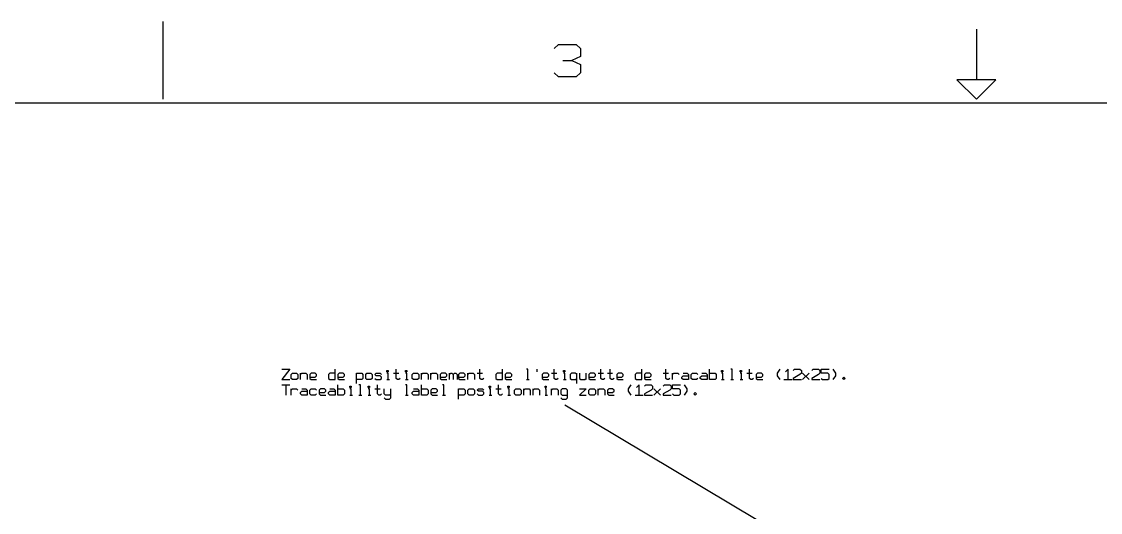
# Model space of a CAD drawing. Header units: millimetres. Extents: x 0 to 1189, y 35 to 806.
# Drawn here: x 255.6 to 638.5, y 631.5 to 805.6 of the extents above; entities that cross this region are included whole.
import ezdxf

# ---------------------------------------------------------------- set-up
doc = ezdxf.new("R2010")
doc.units = ezdxf.units.MM
doc.layers.add('Pen 1', color=7, linetype='Continuous')

msp = doc.modelspace()

# ---------------------------------------------------------------- linework, layer by layer
at = {"layer": 'Pen 1', "color": 7, "lineweight": 30}
for p, q in [((305.7, 805.58), (305.7, 778.1)), ((594.5, 802.85), (594.5, 784.97)), ((447.75, 791.72), (450.9, 791.72)), ((438.52, 682.22), (438.52, 681.3)), ((354.6, 678.55), (354.6, 680.85)), ((385.25, 678.55), (386.2, 678.55)), ((387.62, 680.85), (389.5, 680.85)), ((391.85, 678.55), (392.8, 678.55)), ((397.52, 678.55), (397.52, 680.85)), ((400.83, 678.55), (400.83, 680.85)), ((407.42, 678.55), (407.42, 680.85)), ((414.02, 678.55), (414.02, 680.85)), ((417.33, 680.85), (419.2, 680.85)), ((434.77, 678.55), (435.7, 678.55)), ((443.73, 680.85), (445.6, 680.85)), ((447.98, 678.55), (448.9, 678.55)), ((452.67, 677.17), (452.67, 680.85)), ((455.98, 678.55), (455.98, 680.85)), ((460.23, 680.85), (462.1, 680.85)), ((463.52, 680.85), (465.4, 680.85)), ((483.33, 680.85), (485.23, 680.85)), ((486.62, 678.55), (486.62, 680.85)), ((504.08, 678.55), (505.02, 678.55)), ((507.38, 678.55), (508.33, 678.55)), ((510.67, 678.55), (511.62, 678.55)), ((513.03, 680.85), (514.92, 680.85)), ((526.22, 678.55), (529.08, 678.55)), ((532.83, 678.55), (535.2, 680.85)), ((532.83, 680.85), (535.2, 678.55)), ((348, 676.7), (350.85, 676.7)), ((349.42, 676.7), (349.42, 673.05)), ((351.3, 673.05), (351.3, 675.33)), ((381.02, 675.33), (382.9, 675.33)), ((423.92, 675.33), (425.8, 675.33)), ((433.83, 673.05), (433.83, 675.33)), ((437.12, 673.05), (437.12, 675.33)), ((443.73, 673.05), (443.73, 675.33)), ((460.23, 673.05), (460.23, 675.33)), ((480.02, 673.05), (482.38, 675.33)), ((480.02, 675.33), (482.38, 673.05)), ((372.05, 673.05), (373, 673.05)), ((375.35, 673.05), (376.3, 673.05)), ((378.65, 673.05), (379.6, 673.05)), ((391.85, 673.05), (392.8, 673.05)), ((405.05, 673.05), (406, 673.05)), ((421.58, 673.05), (422.5, 673.05)), ((428.17, 673.05), (429.1, 673.05)), ((441.38, 673.05), (442.3, 673.05)), ((473.42, 673.05), (476.25, 673.05)), ((559.53, 603.22), (448.42, 669.53))]:
    msp.add_line(p, q, dxfattribs=at)
for points in [[(444.6, 796.03), (446.17, 797.47), (452.45, 797.47), (454.02, 796.03), (454.02, 793.17), (450.9, 791.72), (454.02, 790.3), (454.02, 787.42), (452.45, 786), (446.17, 786), (444.6, 787.42)], [(594.5, 778.1), (601.38, 784.97), (587.62, 784.97), (594.5, 778.1)], [(26.55, 776.72), (1162.45, 776.72), (1162.45, 61.62), (26.55, 61.62), (26.55, 776.72)], [(348, 682.22), (350.85, 682.22), (348, 678.55), (350.85, 678.55)], [(366.88, 680.85), (364.98, 680.85), (364.5, 680.38), (364.5, 679), (364.98, 678.55), (366.88, 678.55), (366.88, 682.22)], [(385.25, 681.3), (385.25, 681.75), (385.73, 681.75), (385.73, 681.3), (385.25, 681.3)], [(389.98, 679), (389.5, 678.55), (389.02, 678.55), (388.55, 679), (388.55, 682.22)], [(391.85, 681.3), (391.85, 681.75), (392.33, 681.75), (392.33, 681.3), (391.85, 681.3)], [(419.67, 679), (419.2, 678.55), (418.73, 678.55), (418.25, 679), (418.25, 682.22)], [(426.27, 680.85), (424.4, 680.85), (423.92, 680.38), (423.92, 679), (424.4, 678.55), (426.27, 678.55), (426.27, 682.22)], [(435.23, 678.55), (435.23, 682.22), (434.77, 682.22)], [(446.08, 679), (445.6, 678.55), (445.15, 678.55), (444.67, 679), (444.67, 682.22)], [(447.98, 681.3), (447.98, 681.75), (448.45, 681.75), (448.45, 681.3), (447.98, 681.3)], [(462.58, 679), (462.1, 678.55), (461.65, 678.55), (461.17, 679), (461.17, 682.22)], [(465.88, 679), (465.4, 678.55), (464.95, 678.55), (464.48, 679), (464.48, 682.22)], [(475.77, 680.85), (473.9, 680.85), (473.42, 680.38), (473.42, 679), (473.9, 678.55), (475.77, 678.55), (475.77, 682.22)], [(485.67, 679), (485.23, 678.55), (484.75, 678.55), (484.27, 679), (484.27, 682.22)], [(499.83, 680.85), (501.73, 680.85), (502.2, 680.38), (502.2, 679), (501.73, 678.55), (499.83, 678.55), (499.83, 682.22)], [(504.08, 681.3), (504.08, 681.75), (504.55, 681.75), (504.55, 681.3), (504.08, 681.3)], [(507.85, 678.55), (507.85, 682.22), (507.38, 682.22)], [(510.67, 681.3), (510.67, 681.75), (511.15, 681.75), (511.15, 681.3), (510.67, 681.3)], [(515.4, 679), (514.92, 678.55), (514.45, 678.55), (513.97, 679), (513.97, 682.22)], [(524.83, 678.55), (523.88, 679.92), (523.88, 680.85), (524.83, 682.22)], [(527.65, 678.55), (527.65, 682.22), (526.7, 681.3)], [(529.53, 681.75), (530, 682.22), (531.9, 682.22), (532.38, 681.75), (532.38, 680.85), (531.9, 680.38), (529.53, 679), (529.53, 678.55), (532.38, 678.55)], [(536.12, 681.75), (536.6, 682.22), (538.5, 682.22), (538.97, 681.75), (538.97, 680.85), (538.5, 680.38), (536.12, 679), (536.12, 678.55), (538.97, 678.55)], [(539.42, 679), (539.9, 678.55), (541.8, 678.55), (542.28, 679), (542.28, 680.38), (541.8, 680.85), (539.42, 680.85), (539.42, 682.22), (542.28, 682.22)], [(543.67, 678.55), (544.62, 679.92), (544.62, 680.85), (543.67, 682.22)], [(351.3, 679), (351.3, 680.38), (351.77, 680.85), (353.2, 680.85), (353.67, 680.38), (353.67, 679), (353.2, 678.55), (351.77, 678.55), (351.3, 679)], [(354.6, 680.38), (355.08, 680.85), (356.5, 680.85), (356.98, 680.38), (356.98, 678.55)], [(357.9, 679.47), (359.8, 679.47), (360.27, 679.92), (360.27, 680.38), (359.8, 680.85), (358.38, 680.85), (357.9, 680.38), (357.9, 679), (358.38, 678.55), (360.27, 678.55)], [(367.8, 679.47), (369.7, 679.47), (370.17, 679.92), (370.17, 680.38), (369.7, 680.85), (368.27, 680.85), (367.8, 680.38), (367.8, 679), (368.27, 678.55), (370.17, 678.55)], [(374.42, 677.17), (374.42, 680.85), (376.3, 680.85), (376.77, 680.38), (376.77, 679), (376.3, 678.55), (374.42, 678.55)], [(377.73, 679), (377.73, 680.38), (378.17, 680.85), (379.6, 680.85), (380.08, 680.38), (380.08, 679), (379.6, 678.55), (378.17, 678.55), (377.73, 679)], [(381.02, 679), (381.48, 678.55), (382.9, 678.55), (383.38, 679), (383.38, 679.47), (382.9, 679.92), (381.48, 679.92), (381.02, 680.38), (381.48, 680.85), (382.9, 680.85), (383.38, 680.38)], [(385.73, 678.55), (385.73, 680.85), (385.25, 680.85)], [(392.33, 678.55), (392.33, 680.85), (391.85, 680.85)], [(394.23, 679), (394.23, 680.38), (394.67, 680.85), (396.1, 680.85), (396.58, 680.38), (396.58, 679), (396.1, 678.55), (394.67, 678.55), (394.23, 679)], [(397.52, 680.38), (398, 680.85), (399.4, 680.85), (399.88, 680.38), (399.88, 678.55)], [(400.83, 680.38), (401.3, 680.85), (402.7, 680.85), (403.17, 680.38), (403.17, 678.55)], [(404.12, 679.47), (406, 679.47), (406.48, 679.92), (406.48, 680.38), (406, 680.85), (404.6, 680.85), (404.12, 680.38), (404.12, 679), (404.6, 678.55), (406.48, 678.55)], [(407.42, 680.38), (407.9, 680.85), (408.35, 680.85), (408.83, 680.38), (408.83, 678.55)], [(408.83, 680.38), (409.3, 680.85), (409.77, 680.85), (410.25, 680.38), (410.25, 678.55)], [(410.73, 679.47), (412.6, 679.47), (413.08, 679.92), (413.08, 680.38), (412.6, 680.85), (411.2, 680.85), (410.73, 680.38), (410.73, 679), (411.2, 678.55), (413.08, 678.55)], [(414.02, 680.38), (414.5, 680.85), (415.9, 680.85), (416.38, 680.38), (416.38, 678.55)], [(427.23, 679.47), (429.1, 679.47), (429.58, 679.92), (429.58, 680.38), (429.1, 680.85), (427.7, 680.85), (427.23, 680.38), (427.23, 679), (427.7, 678.55), (429.58, 678.55)], [(440.42, 679.47), (442.3, 679.47), (442.77, 679.92), (442.77, 680.38), (442.3, 680.85), (440.9, 680.85), (440.42, 680.38), (440.42, 679), (440.9, 678.55), (442.77, 678.55)], [(448.45, 678.55), (448.45, 680.85), (447.98, 680.85)], [(452.67, 680.38), (452.2, 680.85), (450.8, 680.85), (450.33, 680.38), (450.33, 679), (450.8, 678.55), (452.2, 678.55), (452.67, 679)], [(453.62, 680.85), (453.62, 679), (454.1, 678.55), (455.5, 678.55), (455.98, 679)], [(456.92, 679.47), (458.8, 679.47), (459.27, 679.92), (459.27, 680.38), (458.8, 680.85), (457.4, 680.85), (456.92, 680.38), (456.92, 679), (457.4, 678.55), (459.27, 678.55)], [(466.83, 679.47), (468.7, 679.47), (469.17, 679.92), (469.17, 680.38), (468.7, 680.85), (467.3, 680.85), (466.83, 680.38), (466.83, 679), (467.3, 678.55), (469.17, 678.55)], [(476.73, 679.47), (478.62, 679.47), (479.08, 679.92), (479.08, 680.38), (478.62, 680.85), (477.2, 680.85), (476.73, 680.38), (476.73, 679), (477.2, 678.55), (479.08, 678.55)], [(486.62, 680.38), (487.1, 680.85), (488.52, 680.85), (488.98, 680.38)], [(490.4, 680.85), (491.83, 680.85), (492.27, 680.38), (492.27, 678.55), (490.4, 678.55), (489.92, 679), (489.92, 679.47), (490.4, 679.92), (492.27, 679.92)], [(495.6, 679), (495.12, 678.55), (493.7, 678.55), (493.23, 679), (493.23, 680.38), (493.7, 680.85), (495.12, 680.85), (495.6, 680.38)], [(497, 680.85), (498.42, 680.85), (498.9, 680.38), (498.9, 678.55), (497, 678.55), (496.52, 679), (496.52, 679.47), (497, 679.92), (498.9, 679.92)], [(504.55, 678.55), (504.55, 680.85), (504.08, 680.85)], [(511.15, 678.55), (511.15, 680.85), (510.67, 680.85)], [(516.33, 679.47), (518.22, 679.47), (518.7, 679.92), (518.7, 680.38), (518.22, 680.85), (516.8, 680.85), (516.33, 680.38), (516.33, 679), (516.8, 678.55), (518.7, 678.55)], [(547.45, 678.55), (546.97, 679), (547.45, 679.47), (547.92, 679), (547.45, 678.55)], [(351.3, 674.88), (351.77, 675.33), (353.2, 675.33), (353.67, 674.88)], [(355.08, 675.33), (356.5, 675.33), (356.98, 674.88), (356.98, 673.05), (355.08, 673.05), (354.6, 673.5), (354.6, 673.95), (355.08, 674.42), (356.98, 674.42)], [(360.27, 673.5), (359.8, 673.05), (358.38, 673.05), (357.9, 673.5), (357.9, 674.88), (358.38, 675.33), (359.8, 675.33), (360.27, 674.88)], [(361.2, 673.95), (363.1, 673.95), (363.58, 674.42), (363.58, 674.88), (363.1, 675.33), (361.67, 675.33), (361.2, 674.88), (361.2, 673.5), (361.67, 673.05), (363.58, 673.05)], [(364.98, 675.33), (366.4, 675.33), (366.88, 674.88), (366.88, 673.05), (364.98, 673.05), (364.5, 673.5), (364.5, 673.95), (364.98, 674.42), (366.88, 674.42)], [(367.8, 675.33), (369.7, 675.33), (370.17, 674.88), (370.17, 673.5), (369.7, 673.05), (367.8, 673.05), (367.8, 676.7)], [(372.05, 675.8), (372.05, 676.25), (372.52, 676.25), (372.52, 675.8), (372.05, 675.8)], [(372.52, 673.05), (372.52, 675.33), (372.05, 675.33)], [(375.83, 673.05), (375.83, 676.7), (375.35, 676.7)], [(378.65, 675.8), (378.65, 676.25), (379.12, 676.25), (379.12, 675.8), (378.65, 675.8)], [(379.12, 673.05), (379.12, 675.33), (378.65, 675.33)], [(383.38, 673.5), (382.9, 673.05), (382.42, 673.05), (381.95, 673.5), (381.95, 676.7)], [(384.33, 672.12), (384.77, 671.67), (386.2, 671.67), (386.67, 672.12), (386.67, 675.33)], [(386.67, 673.5), (386.2, 673.05), (384.77, 673.05), (384.33, 673.5), (384.33, 675.33)], [(392.33, 673.05), (392.33, 676.7), (391.85, 676.7)], [(394.67, 675.33), (396.1, 675.33), (396.58, 674.88), (396.58, 673.05), (394.67, 673.05), (394.23, 673.5), (394.23, 673.95), (394.67, 674.42), (396.58, 674.42)], [(397.52, 675.33), (399.4, 675.33), (399.88, 674.88), (399.88, 673.5), (399.4, 673.05), (397.52, 673.05), (397.52, 676.7)], [(400.83, 673.95), (402.7, 673.95), (403.17, 674.42), (403.17, 674.88), (402.7, 675.33), (401.3, 675.33), (400.83, 674.88), (400.83, 673.5), (401.3, 673.05), (403.17, 673.05)], [(405.52, 673.05), (405.52, 676.7), (405.05, 676.7)], [(410.73, 671.67), (410.73, 675.33), (412.6, 675.33), (413.08, 674.88), (413.08, 673.5), (412.6, 673.05), (410.73, 673.05)], [(414.02, 673.5), (414.02, 674.88), (414.5, 675.33), (415.9, 675.33), (416.38, 674.88), (416.38, 673.5), (415.9, 673.05), (414.5, 673.05), (414.02, 673.5)], [(417.33, 673.5), (417.8, 673.05), (419.2, 673.05), (419.67, 673.5), (419.67, 673.95), (419.2, 674.42), (417.8, 674.42), (417.33, 674.88), (417.8, 675.33), (419.2, 675.33), (419.67, 674.88)], [(421.58, 675.8), (421.58, 676.25), (422.02, 676.25), (422.02, 675.8), (421.58, 675.8)], [(422.02, 673.05), (422.02, 675.33), (421.58, 675.33)], [(426.27, 673.5), (425.8, 673.05), (425.33, 673.05), (424.88, 673.5), (424.88, 676.7)], [(428.17, 675.8), (428.17, 676.25), (428.62, 676.25), (428.62, 675.8), (428.17, 675.8)], [(428.62, 673.05), (428.62, 675.33), (428.17, 675.33)], [(430.52, 673.5), (430.52, 674.88), (431, 675.33), (432.4, 675.33), (432.88, 674.88), (432.88, 673.5), (432.4, 673.05), (431, 673.05), (430.52, 673.5)], [(433.83, 674.88), (434.3, 675.33), (435.7, 675.33), (436.17, 674.88), (436.17, 673.05)], [(437.12, 674.88), (437.6, 675.33), (439, 675.33), (439.48, 674.88), (439.48, 673.05)], [(441.38, 675.8), (441.38, 676.25), (441.83, 676.25), (441.83, 675.8), (441.38, 675.8)], [(441.83, 673.05), (441.83, 675.33), (441.38, 675.33)], [(443.73, 674.88), (444.2, 675.33), (445.6, 675.33), (446.08, 674.88), (446.08, 673.05)], [(447.02, 672.12), (447.5, 671.67), (448.9, 671.67), (449.38, 672.12), (449.38, 674.88), (448.9, 675.33), (447.5, 675.33), (447.02, 674.88), (447.02, 673.5), (447.5, 673.05), (449.38, 673.05)], [(453.62, 675.33), (455.98, 675.33), (453.62, 673.05), (455.98, 673.05)], [(456.92, 673.5), (456.92, 674.88), (457.4, 675.33), (458.8, 675.33), (459.27, 674.88), (459.27, 673.5), (458.8, 673.05), (457.4, 673.05), (456.92, 673.5)], [(460.23, 674.88), (460.7, 675.33), (462.1, 675.33), (462.58, 674.88), (462.58, 673.05)], [(463.52, 673.95), (465.4, 673.95), (465.88, 674.42), (465.88, 674.88), (465.4, 675.33), (464, 675.33), (463.52, 674.88), (463.52, 673.5), (464, 673.05), (465.88, 673.05)], [(472.02, 673.05), (471.08, 674.42), (471.08, 675.33), (472.02, 676.7)], [(474.85, 673.05), (474.85, 676.7), (473.9, 675.8)], [(476.73, 676.25), (477.2, 676.7), (479.08, 676.7), (479.55, 676.25), (479.55, 675.33), (479.08, 674.88), (476.73, 673.5), (476.73, 673.05), (479.55, 673.05)], [(483.33, 676.25), (483.8, 676.7), (485.67, 676.7), (486.15, 676.25), (486.15, 675.33), (485.67, 674.88), (483.33, 673.5), (483.33, 673.05), (486.15, 673.05)], [(486.62, 673.5), (487.1, 673.05), (488.98, 673.05), (489.45, 673.5), (489.45, 674.88), (488.98, 675.33), (486.62, 675.33), (486.62, 676.7), (489.45, 676.7)], [(490.88, 673.05), (491.83, 674.42), (491.83, 675.33), (490.88, 676.7)], [(494.65, 673.05), (494.17, 673.5), (494.65, 673.95), (495.12, 673.5), (494.65, 673.05)]]:
    msp.add_lwpolyline(points, dxfattribs=at)

doc.saveas('drawing.dxf')
